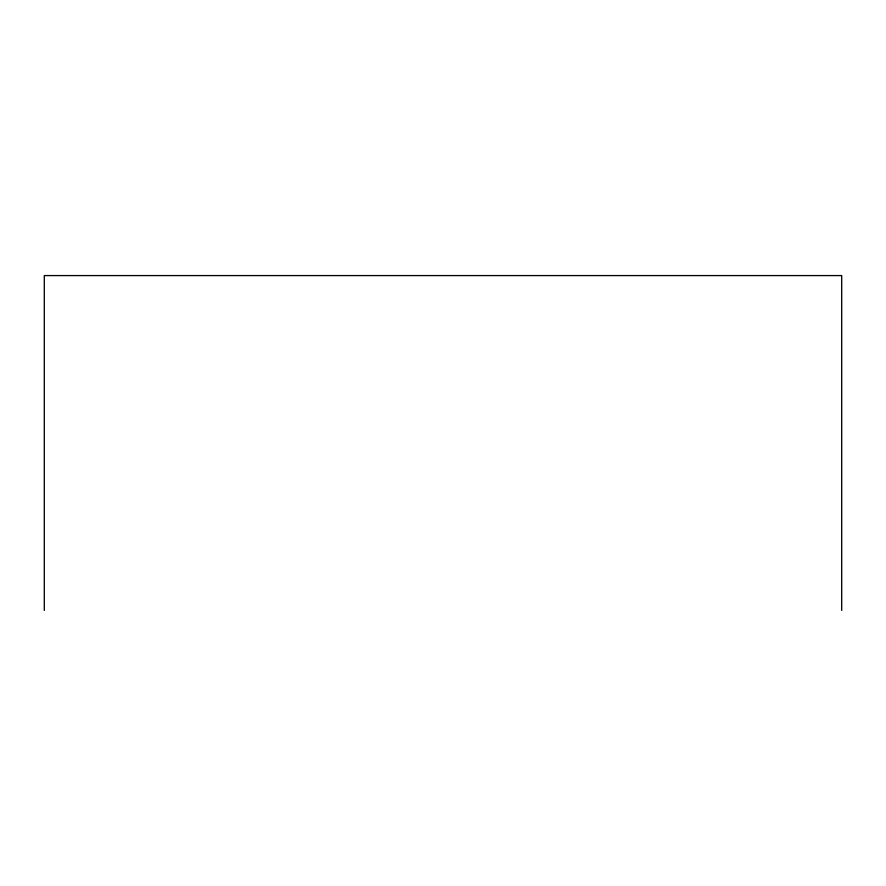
<?xml version="1.0" encoding="UTF-8"?>
<svg xmlns="http://www.w3.org/2000/svg" width="886" height="886" viewBox="0 0 886 886"><rect width="100%" height="100%" fill="white"/><g stroke="black" fill="none" stroke-linecap="round" stroke-linejoin="round"><path stroke-width="1.33" d="M841.7 610.421L841.7 275.579L44.3 275.579L44.3 610.421"/></g></svg>
